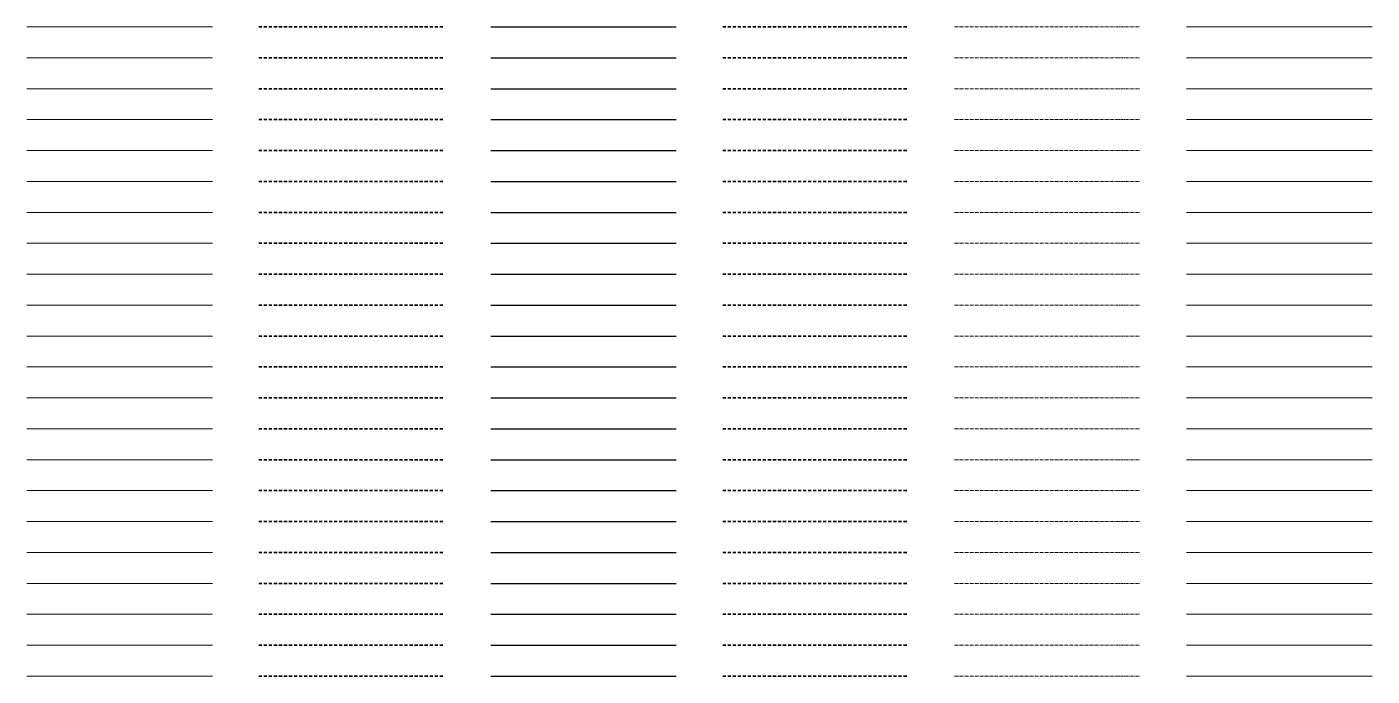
# Model space of a CAD drawing. Header units: metres. Extents: x -170 to 2070, y -13 to 14380.
# Drawn here: x 150 to 1020, y 12600 to 13020 of the extents above; entities that cross this region are included whole.
import ezdxf
from ezdxf.lldxf.tags import DXFTag

# ---------------------------------------------------------------- set-up
doc = ezdxf.new("R2010")
doc.units = ezdxf.units.M
doc.linetypes.add('KL-SO', pattern=[3.25, 2, -1.25])
doc.linetypes.add('KL-VERLATEN-SO', pattern=[3.25, 2, -0.5, 0.25, -0.5])
for name, color, linetype, lineweight in [('B-OI-KL-ET_OV_AANSLUITNET_230 V_4x6Cu 4x2.5Cu-G', 14, 'Continuous', 18), ('B-OI-KL-ET_OV_AANSLUITNET_230 V_4x6Cu 4x2.5Cu-RESERVE-G', 14, 'KL-RESERVE-SO', 18), ('B-OI-KL-ET_OV_AANSLUITNET_230 V_4x6Cu 4x2.5Cu-VERLATEN-G', 14, 'KL-VERLATEN-SO', 18), ('B-OI-KL-ET_OV_AANSLUITNET_230 V_4x95Al 4x6Cu-G', 14, 'Continuous', 18), ('B-OI-KL-ET_OV_AANSLUITNET_230 V_4x95Al 4x6Cu-RESERVE-G', 14, 'KL-RESERVE-SO', 18), ('B-OI-KL-ET_OV_AANSLUITNET_230 V_4x95Al 4x6Cu-VERLATEN-G', 14, 'KL-VERLATEN-SO', 18), ('B-OI-KL-ET_OV_AANSLUITNET_230 V_4x95Al-G', 14, 'Continuous', 18), ('B-OI-KL-ET_OV_AANSLUITNET_230 V_4x95Al-RESERVE-G', 14, 'KL-RESERVE-SO', 18), ('B-OI-KL-ET_OV_AANSLUITNET_230 V_4x95Al-VERLATEN-G', 14, 'KL-VERLATEN-SO', 18), ('B-OI-KL-ET_OV_AANSLUITNET_230 V_4x95Cu-G', 14, 'Continuous', 18), ('B-OI-KL-ET_OV_AANSLUITNET_230 V_4x95Cu-RESERVE-G', 14, 'KL-RESERVE-SO', 18), ('B-OI-KL-ET_OV_AANSLUITNET_230 V_4x95Cu-VERLATEN-G', 14, 'KL-VERLATEN-SO', 18), ('B-OI-KL-ET_OV_AANSLUITNET_230 V_OVERIG-G', 14, 'Continuous', 18), ('B-OI-KL-ET_OV_AANSLUITNET_230 V_OVERIG-RESERVE-G', 14, 'KL-RESERVE-SO', 18), ('B-OI-KL-ET_OV_AANSLUITNET_230 V_OVERIG-VERLATEN-G', 14, 'KL-VERLATEN-SO', 18), ('B-OI-KL-ET_OV_AANSLUITNET_400 V_3x10Cu-G', 14, 'Continuous', 18), ('B-OI-KL-ET_OV_AANSLUITNET_400 V_3x10Cu-RESERVE-G', 14, 'KL-RESERVE-SO', 18), ('B-OI-KL-ET_OV_AANSLUITNET_400 V_3x10Cu-VERLATEN-G', 14, 'KL-VERLATEN-SO', 18), ('B-OI-KL-ET_OV_AANSLUITNET_400 V_3x2.5Cu-G', 14, 'Continuous', 18), ('B-OI-KL-ET_OV_AANSLUITNET_400 V_3x2.5Cu-RESERVE-G', 14, 'KL-RESERVE-SO', 18), ('B-OI-KL-ET_OV_AANSLUITNET_400 V_3x2.5Cu-VERLATEN-G', 14, 'KL-VERLATEN-SO', 18), ('B-OI-KL-ET_OV_AANSLUITNET_400 V_4x10Cu-G', 14, 'Continuous', 18), ('B-OI-KL-ET_OV_AANSLUITNET_400 V_4x10Cu-RESERVE-G', 14, 'KL-RESERVE-SO', 18), ('B-OI-KL-ET_OV_AANSLUITNET_400 V_4x10Cu-VERLATEN-G', 14, 'KL-VERLATEN-SO', 18), ('B-OI-KL-ET_OV_AANSLUITNET_400 V_4x150Al 4x6Cu-G', 14, 'Continuous', 18), ('B-OI-KL-ET_OV_AANSLUITNET_400 V_4x150Al 4x6Cu-RESERVE-G', 14, 'KL-RESERVE-SO', 18), ('B-OI-KL-ET_OV_AANSLUITNET_400 V_4x150Al 4x6Cu-VERLATEN-G', 14, 'KL-VERLATEN-SO', 18), ('B-OI-KL-ET_OV_AANSLUITNET_400 V_4x150Al-G', 14, 'Continuous', 18), ('B-OI-KL-ET_OV_AANSLUITNET_400 V_4x150Al-RESERVE-G', 14, 'KL-RESERVE-SO', 18), ('B-OI-KL-ET_OV_AANSLUITNET_400 V_4x150Al-VERLATEN-G', 14, 'KL-VERLATEN-SO', 18), ('B-OI-KL-ET_OV_AANSLUITNET_400 V_4x16Cu 4x2.5Cu-G', 14, 'Continuous', 18), ('B-OI-KL-ET_OV_AANSLUITNET_400 V_4x16Cu 4x2.5Cu-RESERVE-G', 14, 'KL-RESERVE-SO', 18), ('B-OI-KL-ET_OV_AANSLUITNET_400 V_4x16Cu 4x2.5Cu-VERLATEN-G', 14, 'KL-VERLATEN-SO', 18), ('B-OI-KL-ET_OV_AANSLUITNET_400 V_4x16Cu-G', 14, 'Continuous', 18), ('B-OI-KL-ET_OV_AANSLUITNET_400 V_4x16Cu-RESERVE-G', 14, 'KL-RESERVE-SO', 18), ('B-OI-KL-ET_OV_AANSLUITNET_400 V_4x16Cu-VERLATEN-G', 14, 'KL-VERLATEN-SO', 18), ('B-OI-KL-ET_OV_AANSLUITNET_400 V_4x2.5Cu-G', 14, 'Continuous', 18), ('B-OI-KL-ET_OV_AANSLUITNET_400 V_4x2.5Cu-RESERVE-G', 14, 'KL-RESERVE-SO', 18), ('B-OI-KL-ET_OV_AANSLUITNET_400 V_4x2.5Cu-VERLATEN-G', 14, 'KL-VERLATEN-SO', 18), ('B-OI-KL-ET_OV_AANSLUITNET_400 V_4x240Al-G', 14, 'Continuous', 18), ('B-OI-KL-ET_OV_AANSLUITNET_400 V_4x240Al-RESERVE-G', 14, 'KL-RESERVE-SO', 18), ('B-OI-KL-ET_OV_AANSLUITNET_400 V_4x240Al-VERLATEN-G', 14, 'KL-VERLATEN-SO', 18), ('B-OI-KL-ET_OV_AANSLUITNET_400 V_4x6Cu 4x2.5Cu-G', 14, 'Continuous', 18), ('B-OI-KL-ET_OV_AANSLUITNET_400 V_4x6Cu 4x2.5Cu-RESERVE-G', 14, 'KL-RESERVE-SO', 18), ('B-OI-KL-ET_OV_AANSLUITNET_400 V_4x6Cu 4x2.5Cu-VERLATEN-G', 14, 'KL-VERLATEN-SO', 18), ('B-OI-KL-ET_OV_AANSLUITNET_400 V_4x6Cu-G', 14, 'Continuous', 18), ('B-OI-KL-ET_OV_AANSLUITNET_400 V_4x6Cu-RESERVE-G', 14, 'KL-RESERVE-SO', 18), ('B-OI-KL-ET_OV_AANSLUITNET_400 V_4x6Cu-VERLATEN-G', 14, 'KL-VERLATEN-SO', 18), ('B-OI-KL-ET_OV_AANSLUITNET_400 V_4x95Al 4x6Cu-G', 14, 'Continuous', 18), ('B-OI-KL-ET_OV_AANSLUITNET_400 V_4x95Al 4x6Cu-RESERVE-G', 14, 'KL-RESERVE-SO', 18), ('B-OI-KL-ET_OV_AANSLUITNET_400 V_4x95Al 4x6Cu-VERLATEN-G', 14, 'KL-VERLATEN-SO', 18), ('B-OI-KL-ET_OV_AANSLUITNET_400 V_4x95Al-G', 14, 'Continuous', 18), ('B-OI-KL-ET_OV_AANSLUITNET_400 V_4x95Al-RESERVE-G', 14, 'KL-RESERVE-SO', 18), ('B-OI-KL-ET_OV_AANSLUITNET_400 V_4x95Al-VERLATEN-G', 14, 'KL-VERLATEN-SO', 18), ('B-OI-KL-ET_OV_AANSLUITNET_400 V_4x95Cu-G', 14, 'Continuous', 18), ('B-OI-KL-ET_OV_AANSLUITNET_400 V_4x95Cu-RESERVE-G', 14, 'KL-RESERVE-SO', 18), ('B-OI-KL-ET_OV_AANSLUITNET_400 V_4x95Cu-VERLATEN-G', 14, 'KL-VERLATEN-SO', 18), ('B-OI-KL-ET_OV_AANSLUITNET_400 V_OVERIG-G', 14, 'Continuous', 18), ('B-OI-KL-ET_OV_AANSLUITNET_400 V_OVERIG-RESERVE-G', 14, 'KL-RESERVE-SO', 18), ('B-OI-KL-ET_OV_AANSLUITNET_400 V_OVERIG-VERLATEN-G', 14, 'KL-VERLATEN-SO', 18), ('B-OI-KL-ET_OV_AANSLUITNET_600 V_3x10Cu-G', 14, 'Continuous', 18), ('B-OI-KL-ET_OV_AANSLUITNET_600 V_3x10Cu-RESERVE-G', 14, 'KL-RESERVE-SO', 18), ('B-OI-KL-ET_OV_AANSLUITNET_600 V_3x10Cu-VERLATEN-G', 14, 'KL-VERLATEN-SO', 18), ('B-OI-KL-ET_OV_AANSLUITNET_600 V_3x2.5Cu-G', 14, 'Continuous', 18), ('B-OI-KL-ET_OV_AANSLUITNET_600 V_3x2.5Cu-RESERVE-G', 14, 'KL-RESERVE-SO', 18), ('B-OI-KL-ET_OV_AANSLUITNET_600 V_3x2.5Cu-VERLATEN-G', 14, 'KL-VERLATEN-SO', 18), ('N-OI-KL-ET_OV_AANSLUITNET_230 V_4x6Cu 4x2.5Cu-G', 14, 'KL-SO', 35), ('N-OI-KL-ET_OV_AANSLUITNET_230 V_4x95Al 4x6Cu-G', 14, 'KL-SO', 35), ('N-OI-KL-ET_OV_AANSLUITNET_230 V_4x95Al-G', 14, 'KL-SO', 35), ('N-OI-KL-ET_OV_AANSLUITNET_230 V_4x95Cu-G', 14, 'KL-SO', 35), ('N-OI-KL-ET_OV_AANSLUITNET_230 V_OVERIG-G', 14, 'KL-SO', 35), ('N-OI-KL-ET_OV_AANSLUITNET_400 V_3x10Cu-G', 14, 'KL-SO', 35), ('N-OI-KL-ET_OV_AANSLUITNET_400 V_3x2.5Cu-G', 14, 'KL-SO', 35), ('N-OI-KL-ET_OV_AANSLUITNET_400 V_4x10Cu-G', 14, 'KL-SO', 35), ('N-OI-KL-ET_OV_AANSLUITNET_400 V_4x150Al 4x6Cu-G', 14, 'KL-SO', 35), ('N-OI-KL-ET_OV_AANSLUITNET_400 V_4x150Al-G', 14, 'KL-SO', 35), ('N-OI-KL-ET_OV_AANSLUITNET_400 V_4x16Cu 4x2.5Cu-G', 14, 'KL-SO', 35), ('N-OI-KL-ET_OV_AANSLUITNET_400 V_4x16Cu-G', 14, 'KL-SO', 35), ('N-OI-KL-ET_OV_AANSLUITNET_400 V_4x2.5Cu-G', 14, 'KL-SO', 35), ('N-OI-KL-ET_OV_AANSLUITNET_400 V_4x240Al-G', 14, 'KL-SO', 35), ('N-OI-KL-ET_OV_AANSLUITNET_400 V_4x6Cu 4x2.5Cu-G', 14, 'KL-SO', 35), ('N-OI-KL-ET_OV_AANSLUITNET_400 V_4x6Cu-G', 14, 'KL-SO', 35), ('N-OI-KL-ET_OV_AANSLUITNET_400 V_4x95Al 4x6Cu-G', 14, 'KL-SO', 35), ('N-OI-KL-ET_OV_AANSLUITNET_400 V_4x95Al-G', 14, 'KL-SO', 35), ('N-OI-KL-ET_OV_AANSLUITNET_400 V_4x95Cu-G', 14, 'KL-SO', 35), ('N-OI-KL-ET_OV_AANSLUITNET_400 V_OVERIG-G', 14, 'KL-SO', 35), ('N-OI-KL-ET_OV_AANSLUITNET_600 V_3x10Cu-G', 14, 'KL-SO', 35), ('N-OI-KL-ET_OV_AANSLUITNET_600 V_3x2.5Cu-G', 14, 'KL-SO', 35), ('R-OI-KL-ET_OV_AANSLUITNET_230 V_4x6Cu 4x2.5Cu-G', 14, 'KL-SO', 35), ('R-OI-KL-ET_OV_AANSLUITNET_230 V_4x95Al 4x6Cu-G', 14, 'KL-SO', 35), ('R-OI-KL-ET_OV_AANSLUITNET_230 V_4x95Al-G', 14, 'KL-SO', 35), ('R-OI-KL-ET_OV_AANSLUITNET_230 V_4x95Cu-G', 14, 'KL-SO', 35), ('R-OI-KL-ET_OV_AANSLUITNET_230 V_OVERIG-G', 14, 'KL-SO', 35), ('R-OI-KL-ET_OV_AANSLUITNET_400 V_3x10Cu-G', 14, 'KL-SO', 35), ('R-OI-KL-ET_OV_AANSLUITNET_400 V_3x2.5Cu-G', 14, 'KL-SO', 35), ('R-OI-KL-ET_OV_AANSLUITNET_400 V_4x10Cu-G', 14, 'KL-SO', 35), ('R-OI-KL-ET_OV_AANSLUITNET_400 V_4x150Al 4x6Cu-G', 14, 'KL-SO', 35), ('R-OI-KL-ET_OV_AANSLUITNET_400 V_4x150Al-G', 14, 'KL-SO', 35), ('R-OI-KL-ET_OV_AANSLUITNET_400 V_4x16Cu 4x2.5Cu-G', 14, 'KL-SO', 35), ('R-OI-KL-ET_OV_AANSLUITNET_400 V_4x16Cu-G', 14, 'KL-SO', 35), ('R-OI-KL-ET_OV_AANSLUITNET_400 V_4x2.5Cu-G', 14, 'KL-SO', 35), ('R-OI-KL-ET_OV_AANSLUITNET_400 V_4x240Al-G', 14, 'KL-SO', 35), ('R-OI-KL-ET_OV_AANSLUITNET_400 V_4x6Cu 4x2.5Cu-G', 14, 'KL-SO', 35), ('R-OI-KL-ET_OV_AANSLUITNET_400 V_4x6Cu-G', 14, 'KL-SO', 35), ('R-OI-KL-ET_OV_AANSLUITNET_400 V_4x95Al 4x6Cu-G', 14, 'KL-SO', 35), ('R-OI-KL-ET_OV_AANSLUITNET_400 V_4x95Al-G', 14, 'KL-SO', 35), ('R-OI-KL-ET_OV_AANSLUITNET_400 V_4x95Cu-G', 14, 'KL-SO', 35), ('R-OI-KL-ET_OV_AANSLUITNET_400 V_OVERIG-G', 14, 'KL-SO', 35), ('R-OI-KL-ET_OV_AANSLUITNET_600 V_3x10Cu-G', 14, 'KL-SO', 35), ('R-OI-KL-ET_OV_AANSLUITNET_600 V_3x2.5Cu-G', 14, 'KL-SO', 35), ('V-OI-KL-ET_OV_AANSLUITNET_230 V_4x6Cu 4x2.5Cu-G', 14, 'V-KL-SO', 25), ('V-OI-KL-ET_OV_AANSLUITNET_230 V_4x95Al 4x6Cu-G', 14, 'V-KL-SO', 25), ('V-OI-KL-ET_OV_AANSLUITNET_230 V_4x95Al-G', 14, 'V-KL-SO', 25), ('V-OI-KL-ET_OV_AANSLUITNET_230 V_4x95Cu-G', 14, 'V-KL-SO', 25), ('V-OI-KL-ET_OV_AANSLUITNET_230 V_OVERIG-G', 14, 'V-KL-SO', 25), ('V-OI-KL-ET_OV_AANSLUITNET_400 V_3x10Cu-G', 14, 'V-KL-SO', 25), ('V-OI-KL-ET_OV_AANSLUITNET_400 V_3x2.5Cu-G', 14, 'V-KL-SO', 25), ('V-OI-KL-ET_OV_AANSLUITNET_400 V_4x10Cu-G', 14, 'V-KL-SO', 25), ('V-OI-KL-ET_OV_AANSLUITNET_400 V_4x150Al 4x6Cu-G', 14, 'V-KL-SO', 25), ('V-OI-KL-ET_OV_AANSLUITNET_400 V_4x150Al-G', 14, 'V-KL-SO', 25), ('V-OI-KL-ET_OV_AANSLUITNET_400 V_4x16Cu 4x2.5Cu-G', 14, 'V-KL-SO', 25), ('V-OI-KL-ET_OV_AANSLUITNET_400 V_4x16Cu-G', 14, 'V-KL-SO', 25), ('V-OI-KL-ET_OV_AANSLUITNET_400 V_4x2.5Cu-G', 14, 'V-KL-SO', 25), ('V-OI-KL-ET_OV_AANSLUITNET_400 V_4x240Al-G', 14, 'V-KL-SO', 25), ('V-OI-KL-ET_OV_AANSLUITNET_400 V_4x6Cu 4x2.5Cu-G', 14, 'V-KL-SO', 25), ('V-OI-KL-ET_OV_AANSLUITNET_400 V_4x6Cu-G', 14, 'V-KL-SO', 25), ('V-OI-KL-ET_OV_AANSLUITNET_400 V_4x95Al 4x6Cu-G', 14, 'V-KL-SO', 25), ('V-OI-KL-ET_OV_AANSLUITNET_400 V_4x95Al-G', 14, 'V-KL-SO', 25), ('V-OI-KL-ET_OV_AANSLUITNET_400 V_4x95Cu-G', 14, 'V-KL-SO', 25), ('V-OI-KL-ET_OV_AANSLUITNET_400 V_OVERIG-G', 14, 'V-KL-SO', 25), ('V-OI-KL-ET_OV_AANSLUITNET_600 V_3x10Cu-G', 14, 'V-KL-SO', 25), ('V-OI-KL-ET_OV_AANSLUITNET_600 V_3x2.5Cu-G', 14, 'V-KL-SO', 25)]:
    doc.layers.add(name, color=color, linetype=linetype, lineweight=lineweight)
doc.styles.get("Standard").update_dxf_attribs({"font": 'NLCS-ISO.ttf'})
tags = doc.linetypes.add('KL-RESERVE-SO', pattern='A,7,-2,["RS",Standard,S=1,R=0,X=-1,Y=-0.5],-1.5', length=10.5).pattern_tags.tags
tags[6] = DXFTag(74, 10)
doc.linetypes.add('V-KL-SO', pattern='A,2,[24,nlcs.shx,S=0.75,R=0,X=0,Y=0],2', length=4)

msp = doc.modelspace()

# ---------------------------------------------------------------- linework, layer by layer
at = {"layer": 'B-OI-KL-ET_OV_AANSLUITNET_230 V_4x6Cu 4x2.5Cu-G'}
msp.add_line((150, 12600), (270, 12600), dxfattribs=at)
at = {"layer": 'B-OI-KL-ET_OV_AANSLUITNET_230 V_4x6Cu 4x2.5Cu-RESERVE-G'}
msp.add_line((900, 12600), (1020, 12600), dxfattribs=at)
at = {"layer": 'B-OI-KL-ET_OV_AANSLUITNET_230 V_4x6Cu 4x2.5Cu-VERLATEN-G'}
msp.add_line((750, 12600), (870, 12600), dxfattribs=at)
at = {"layer": 'B-OI-KL-ET_OV_AANSLUITNET_230 V_4x95Al 4x6Cu-G'}
msp.add_line((150, 12640), (270, 12640), dxfattribs=at)
at = {"layer": 'B-OI-KL-ET_OV_AANSLUITNET_230 V_4x95Al 4x6Cu-RESERVE-G'}
msp.add_line((900, 12640), (1020, 12640), dxfattribs=at)
at = {"layer": 'B-OI-KL-ET_OV_AANSLUITNET_230 V_4x95Al 4x6Cu-VERLATEN-G'}
msp.add_line((750, 12640), (870, 12640), dxfattribs=at)
at = {"layer": 'B-OI-KL-ET_OV_AANSLUITNET_230 V_4x95Al-G'}
msp.add_line((150, 12620), (270, 12620), dxfattribs=at)
at = {"layer": 'B-OI-KL-ET_OV_AANSLUITNET_230 V_4x95Al-RESERVE-G'}
msp.add_line((900, 12620), (1020, 12620), dxfattribs=at)
at = {"layer": 'B-OI-KL-ET_OV_AANSLUITNET_230 V_4x95Al-VERLATEN-G'}
msp.add_line((750, 12620), (870, 12620), dxfattribs=at)
at = {"layer": 'B-OI-KL-ET_OV_AANSLUITNET_230 V_4x95Cu-G'}
msp.add_line((150, 12660), (270, 12660), dxfattribs=at)
at = {"layer": 'B-OI-KL-ET_OV_AANSLUITNET_230 V_4x95Cu-RESERVE-G'}
msp.add_line((900, 12660), (1020, 12660), dxfattribs=at)
at = {"layer": 'B-OI-KL-ET_OV_AANSLUITNET_230 V_4x95Cu-VERLATEN-G'}
msp.add_line((750, 12660), (870, 12660), dxfattribs=at)
at = {"layer": 'B-OI-KL-ET_OV_AANSLUITNET_230 V_OVERIG-G'}
msp.add_line((150, 12680), (270, 12680), dxfattribs=at)
at = {"layer": 'B-OI-KL-ET_OV_AANSLUITNET_230 V_OVERIG-RESERVE-G'}
msp.add_line((900, 12680), (1020, 12680), dxfattribs=at)
at = {"layer": 'B-OI-KL-ET_OV_AANSLUITNET_230 V_OVERIG-VERLATEN-G'}
msp.add_line((750, 12680), (870, 12680), dxfattribs=at)
at = {"layer": 'B-OI-KL-ET_OV_AANSLUITNET_400 V_3x10Cu-G'}
msp.add_line((150, 12700), (270, 12700), dxfattribs=at)
at = {"layer": 'B-OI-KL-ET_OV_AANSLUITNET_400 V_3x10Cu-RESERVE-G'}
msp.add_line((900, 12700), (1020, 12700), dxfattribs=at)
at = {"layer": 'B-OI-KL-ET_OV_AANSLUITNET_400 V_3x10Cu-VERLATEN-G'}
msp.add_line((750, 12700), (870, 12700), dxfattribs=at)
at = {"layer": 'B-OI-KL-ET_OV_AANSLUITNET_400 V_3x2.5Cu-G'}
msp.add_line((150, 12720), (270, 12720), dxfattribs=at)
at = {"layer": 'B-OI-KL-ET_OV_AANSLUITNET_400 V_3x2.5Cu-RESERVE-G'}
msp.add_line((900, 12720), (1020, 12720), dxfattribs=at)
at = {"layer": 'B-OI-KL-ET_OV_AANSLUITNET_400 V_3x2.5Cu-VERLATEN-G'}
msp.add_line((750, 12720), (870, 12720), dxfattribs=at)
at = {"layer": 'B-OI-KL-ET_OV_AANSLUITNET_400 V_4x10Cu-G'}
msp.add_line((150, 12740), (270, 12740), dxfattribs=at)
at = {"layer": 'B-OI-KL-ET_OV_AANSLUITNET_400 V_4x10Cu-RESERVE-G'}
msp.add_line((900, 12740), (1020, 12740), dxfattribs=at)
at = {"layer": 'B-OI-KL-ET_OV_AANSLUITNET_400 V_4x10Cu-VERLATEN-G'}
msp.add_line((750, 12740), (870, 12740), dxfattribs=at)
at = {"layer": 'B-OI-KL-ET_OV_AANSLUITNET_400 V_4x150Al 4x6Cu-G'}
msp.add_line((150, 12780), (270, 12780), dxfattribs=at)
at = {"layer": 'B-OI-KL-ET_OV_AANSLUITNET_400 V_4x150Al 4x6Cu-RESERVE-G'}
msp.add_line((900, 12780), (1020, 12780), dxfattribs=at)
at = {"layer": 'B-OI-KL-ET_OV_AANSLUITNET_400 V_4x150Al 4x6Cu-VERLATEN-G'}
msp.add_line((750, 12780), (870, 12780), dxfattribs=at)
at = {"layer": 'B-OI-KL-ET_OV_AANSLUITNET_400 V_4x150Al-G'}
msp.add_line((150, 12760), (270, 12760), dxfattribs=at)
at = {"layer": 'B-OI-KL-ET_OV_AANSLUITNET_400 V_4x150Al-RESERVE-G'}
msp.add_line((900, 12760), (1020, 12760), dxfattribs=at)
at = {"layer": 'B-OI-KL-ET_OV_AANSLUITNET_400 V_4x150Al-VERLATEN-G'}
msp.add_line((750, 12760), (870, 12760), dxfattribs=at)
at = {"layer": 'B-OI-KL-ET_OV_AANSLUITNET_400 V_4x16Cu 4x2.5Cu-G'}
msp.add_line((150, 12820), (270, 12820), dxfattribs=at)
at = {"layer": 'B-OI-KL-ET_OV_AANSLUITNET_400 V_4x16Cu 4x2.5Cu-RESERVE-G'}
msp.add_line((900, 12820), (1020, 12820), dxfattribs=at)
at = {"layer": 'B-OI-KL-ET_OV_AANSLUITNET_400 V_4x16Cu 4x2.5Cu-VERLATEN-G'}
msp.add_line((750, 12820), (870, 12820), dxfattribs=at)
at = {"layer": 'B-OI-KL-ET_OV_AANSLUITNET_400 V_4x16Cu-G'}
msp.add_line((150, 12800), (270, 12800), dxfattribs=at)
at = {"layer": 'B-OI-KL-ET_OV_AANSLUITNET_400 V_4x16Cu-RESERVE-G'}
msp.add_line((900, 12800), (1020, 12800), dxfattribs=at)
at = {"layer": 'B-OI-KL-ET_OV_AANSLUITNET_400 V_4x16Cu-VERLATEN-G'}
msp.add_line((750, 12800), (870, 12800), dxfattribs=at)
at = {"layer": 'B-OI-KL-ET_OV_AANSLUITNET_400 V_4x2.5Cu-G'}
msp.add_line((150, 12840), (270, 12840), dxfattribs=at)
at = {"layer": 'B-OI-KL-ET_OV_AANSLUITNET_400 V_4x2.5Cu-RESERVE-G'}
msp.add_line((900, 12840), (1020, 12840), dxfattribs=at)
at = {"layer": 'B-OI-KL-ET_OV_AANSLUITNET_400 V_4x2.5Cu-VERLATEN-G'}
msp.add_line((750, 12840), (870, 12840), dxfattribs=at)
at = {"layer": 'B-OI-KL-ET_OV_AANSLUITNET_400 V_4x240Al-G'}
msp.add_line((150, 12860), (270, 12860), dxfattribs=at)
at = {"layer": 'B-OI-KL-ET_OV_AANSLUITNET_400 V_4x240Al-RESERVE-G'}
msp.add_line((900, 12860), (1020, 12860), dxfattribs=at)
at = {"layer": 'B-OI-KL-ET_OV_AANSLUITNET_400 V_4x240Al-VERLATEN-G'}
msp.add_line((750, 12860), (870, 12860), dxfattribs=at)
at = {"layer": 'B-OI-KL-ET_OV_AANSLUITNET_400 V_4x6Cu 4x2.5Cu-G'}
msp.add_line((150, 12900), (270, 12900), dxfattribs=at)
at = {"layer": 'B-OI-KL-ET_OV_AANSLUITNET_400 V_4x6Cu 4x2.5Cu-RESERVE-G'}
msp.add_line((900, 12900), (1020, 12900), dxfattribs=at)
at = {"layer": 'B-OI-KL-ET_OV_AANSLUITNET_400 V_4x6Cu 4x2.5Cu-VERLATEN-G'}
msp.add_line((750, 12900), (870, 12900), dxfattribs=at)
at = {"layer": 'B-OI-KL-ET_OV_AANSLUITNET_400 V_4x6Cu-G'}
msp.add_line((150, 12880), (270, 12880), dxfattribs=at)
at = {"layer": 'B-OI-KL-ET_OV_AANSLUITNET_400 V_4x6Cu-RESERVE-G'}
msp.add_line((900, 12880), (1020, 12880), dxfattribs=at)
at = {"layer": 'B-OI-KL-ET_OV_AANSLUITNET_400 V_4x6Cu-VERLATEN-G'}
msp.add_line((750, 12880), (870, 12880), dxfattribs=at)
at = {"layer": 'B-OI-KL-ET_OV_AANSLUITNET_400 V_4x95Al 4x6Cu-G'}
msp.add_line((150, 12940), (270, 12940), dxfattribs=at)
at = {"layer": 'B-OI-KL-ET_OV_AANSLUITNET_400 V_4x95Al 4x6Cu-RESERVE-G'}
msp.add_line((900, 12940), (1020, 12940), dxfattribs=at)
at = {"layer": 'B-OI-KL-ET_OV_AANSLUITNET_400 V_4x95Al 4x6Cu-VERLATEN-G'}
msp.add_line((750, 12940), (870, 12940), dxfattribs=at)
at = {"layer": 'B-OI-KL-ET_OV_AANSLUITNET_400 V_4x95Al-G'}
msp.add_line((150, 12920), (270, 12920), dxfattribs=at)
at = {"layer": 'B-OI-KL-ET_OV_AANSLUITNET_400 V_4x95Al-RESERVE-G'}
msp.add_line((900, 12920), (1020, 12920), dxfattribs=at)
at = {"layer": 'B-OI-KL-ET_OV_AANSLUITNET_400 V_4x95Al-VERLATEN-G'}
msp.add_line((750, 12920), (870, 12920), dxfattribs=at)
at = {"layer": 'B-OI-KL-ET_OV_AANSLUITNET_400 V_4x95Cu-G'}
msp.add_line((150, 12960), (270, 12960), dxfattribs=at)
at = {"layer": 'B-OI-KL-ET_OV_AANSLUITNET_400 V_4x95Cu-RESERVE-G'}
msp.add_line((900, 12960), (1020, 12960), dxfattribs=at)
at = {"layer": 'B-OI-KL-ET_OV_AANSLUITNET_400 V_4x95Cu-VERLATEN-G'}
msp.add_line((750, 12960), (870, 12960), dxfattribs=at)
at = {"layer": 'B-OI-KL-ET_OV_AANSLUITNET_400 V_OVERIG-G'}
msp.add_line((150, 12980), (270, 12980), dxfattribs=at)
at = {"layer": 'B-OI-KL-ET_OV_AANSLUITNET_400 V_OVERIG-RESERVE-G'}
msp.add_line((900, 12980), (1020, 12980), dxfattribs=at)
at = {"layer": 'B-OI-KL-ET_OV_AANSLUITNET_400 V_OVERIG-VERLATEN-G'}
msp.add_line((750, 12980), (870, 12980), dxfattribs=at)
at = {"layer": 'B-OI-KL-ET_OV_AANSLUITNET_600 V_3x10Cu-G'}
msp.add_line((150, 13000), (270, 13000), dxfattribs=at)
at = {"layer": 'B-OI-KL-ET_OV_AANSLUITNET_600 V_3x10Cu-RESERVE-G'}
msp.add_line((900, 13000), (1020, 13000), dxfattribs=at)
at = {"layer": 'B-OI-KL-ET_OV_AANSLUITNET_600 V_3x10Cu-VERLATEN-G'}
msp.add_line((750, 13000), (870, 13000), dxfattribs=at)
at = {"layer": 'B-OI-KL-ET_OV_AANSLUITNET_600 V_3x2.5Cu-G'}
msp.add_line((150, 13020), (270, 13020), dxfattribs=at)
at = {"layer": 'B-OI-KL-ET_OV_AANSLUITNET_600 V_3x2.5Cu-RESERVE-G'}
msp.add_line((900, 13020), (1020, 13020), dxfattribs=at)
at = {"layer": 'B-OI-KL-ET_OV_AANSLUITNET_600 V_3x2.5Cu-VERLATEN-G'}
msp.add_line((750, 13020), (870, 13020), dxfattribs=at)
at = {"layer": 'N-OI-KL-ET_OV_AANSLUITNET_230 V_4x6Cu 4x2.5Cu-G'}
msp.add_line((300, 12600), (420, 12600), dxfattribs=at)
at = {"layer": 'N-OI-KL-ET_OV_AANSLUITNET_230 V_4x95Al 4x6Cu-G'}
msp.add_line((300, 12640), (420, 12640), dxfattribs=at)
at = {"layer": 'N-OI-KL-ET_OV_AANSLUITNET_230 V_4x95Al-G'}
msp.add_line((300, 12620), (420, 12620), dxfattribs=at)
at = {"layer": 'N-OI-KL-ET_OV_AANSLUITNET_230 V_4x95Cu-G'}
msp.add_line((300, 12660), (420, 12660), dxfattribs=at)
at = {"layer": 'N-OI-KL-ET_OV_AANSLUITNET_230 V_OVERIG-G'}
msp.add_line((300, 12680), (420, 12680), dxfattribs=at)
at = {"layer": 'N-OI-KL-ET_OV_AANSLUITNET_400 V_3x10Cu-G'}
msp.add_line((300, 12700), (420, 12700), dxfattribs=at)
at = {"layer": 'N-OI-KL-ET_OV_AANSLUITNET_400 V_3x2.5Cu-G'}
msp.add_line((300, 12720), (420, 12720), dxfattribs=at)
at = {"layer": 'N-OI-KL-ET_OV_AANSLUITNET_400 V_4x10Cu-G'}
msp.add_line((300, 12740), (420, 12740), dxfattribs=at)
at = {"layer": 'N-OI-KL-ET_OV_AANSLUITNET_400 V_4x150Al 4x6Cu-G'}
msp.add_line((300, 12780), (420, 12780), dxfattribs=at)
at = {"layer": 'N-OI-KL-ET_OV_AANSLUITNET_400 V_4x150Al-G'}
msp.add_line((300, 12760), (420, 12760), dxfattribs=at)
at = {"layer": 'N-OI-KL-ET_OV_AANSLUITNET_400 V_4x16Cu 4x2.5Cu-G'}
msp.add_line((300, 12820), (420, 12820), dxfattribs=at)
at = {"layer": 'N-OI-KL-ET_OV_AANSLUITNET_400 V_4x16Cu-G'}
msp.add_line((300, 12800), (420, 12800), dxfattribs=at)
at = {"layer": 'N-OI-KL-ET_OV_AANSLUITNET_400 V_4x2.5Cu-G'}
msp.add_line((300, 12840), (420, 12840), dxfattribs=at)
at = {"layer": 'N-OI-KL-ET_OV_AANSLUITNET_400 V_4x240Al-G'}
msp.add_line((300, 12860), (420, 12860), dxfattribs=at)
at = {"layer": 'N-OI-KL-ET_OV_AANSLUITNET_400 V_4x6Cu 4x2.5Cu-G'}
msp.add_line((300, 12900), (420, 12900), dxfattribs=at)
at = {"layer": 'N-OI-KL-ET_OV_AANSLUITNET_400 V_4x6Cu-G'}
msp.add_line((300, 12880), (420, 12880), dxfattribs=at)
at = {"layer": 'N-OI-KL-ET_OV_AANSLUITNET_400 V_4x95Al 4x6Cu-G'}
msp.add_line((300, 12940), (420, 12940), dxfattribs=at)
at = {"layer": 'N-OI-KL-ET_OV_AANSLUITNET_400 V_4x95Al-G'}
msp.add_line((300, 12920), (420, 12920), dxfattribs=at)
at = {"layer": 'N-OI-KL-ET_OV_AANSLUITNET_400 V_4x95Cu-G'}
msp.add_line((300, 12960), (420, 12960), dxfattribs=at)
at = {"layer": 'N-OI-KL-ET_OV_AANSLUITNET_400 V_OVERIG-G'}
msp.add_line((300, 12980), (420, 12980), dxfattribs=at)
at = {"layer": 'N-OI-KL-ET_OV_AANSLUITNET_600 V_3x10Cu-G'}
msp.add_line((300, 13000), (420, 13000), dxfattribs=at)
at = {"layer": 'N-OI-KL-ET_OV_AANSLUITNET_600 V_3x2.5Cu-G'}
msp.add_line((300, 13020), (420, 13020), dxfattribs=at)
at = {"layer": 'R-OI-KL-ET_OV_AANSLUITNET_230 V_4x6Cu 4x2.5Cu-G'}
msp.add_line((600, 12600), (720, 12600), dxfattribs=at)
at = {"layer": 'R-OI-KL-ET_OV_AANSLUITNET_230 V_4x95Al 4x6Cu-G'}
msp.add_line((600, 12640), (720, 12640), dxfattribs=at)
at = {"layer": 'R-OI-KL-ET_OV_AANSLUITNET_230 V_4x95Al-G'}
msp.add_line((600, 12620), (720, 12620), dxfattribs=at)
at = {"layer": 'R-OI-KL-ET_OV_AANSLUITNET_230 V_4x95Cu-G'}
msp.add_line((600, 12660), (720, 12660), dxfattribs=at)
at = {"layer": 'R-OI-KL-ET_OV_AANSLUITNET_230 V_OVERIG-G'}
msp.add_line((600, 12680), (720, 12680), dxfattribs=at)
at = {"layer": 'R-OI-KL-ET_OV_AANSLUITNET_400 V_3x10Cu-G'}
msp.add_line((600, 12700), (720, 12700), dxfattribs=at)
at = {"layer": 'R-OI-KL-ET_OV_AANSLUITNET_400 V_3x2.5Cu-G'}
msp.add_line((600, 12720), (720, 12720), dxfattribs=at)
at = {"layer": 'R-OI-KL-ET_OV_AANSLUITNET_400 V_4x10Cu-G'}
msp.add_line((600, 12740), (720, 12740), dxfattribs=at)
at = {"layer": 'R-OI-KL-ET_OV_AANSLUITNET_400 V_4x150Al 4x6Cu-G'}
msp.add_line((600, 12780), (720, 12780), dxfattribs=at)
at = {"layer": 'R-OI-KL-ET_OV_AANSLUITNET_400 V_4x150Al-G'}
msp.add_line((600, 12760), (720, 12760), dxfattribs=at)
at = {"layer": 'R-OI-KL-ET_OV_AANSLUITNET_400 V_4x16Cu 4x2.5Cu-G'}
msp.add_line((600, 12820), (720, 12820), dxfattribs=at)
at = {"layer": 'R-OI-KL-ET_OV_AANSLUITNET_400 V_4x16Cu-G'}
msp.add_line((600, 12800), (720, 12800), dxfattribs=at)
at = {"layer": 'R-OI-KL-ET_OV_AANSLUITNET_400 V_4x2.5Cu-G'}
msp.add_line((600, 12840), (720, 12840), dxfattribs=at)
at = {"layer": 'R-OI-KL-ET_OV_AANSLUITNET_400 V_4x240Al-G'}
msp.add_line((600, 12860), (720, 12860), dxfattribs=at)
at = {"layer": 'R-OI-KL-ET_OV_AANSLUITNET_400 V_4x6Cu 4x2.5Cu-G'}
msp.add_line((600, 12900), (720, 12900), dxfattribs=at)
at = {"layer": 'R-OI-KL-ET_OV_AANSLUITNET_400 V_4x6Cu-G'}
msp.add_line((600, 12880), (720, 12880), dxfattribs=at)
at = {"layer": 'R-OI-KL-ET_OV_AANSLUITNET_400 V_4x95Al 4x6Cu-G'}
msp.add_line((600, 12940), (720, 12940), dxfattribs=at)
at = {"layer": 'R-OI-KL-ET_OV_AANSLUITNET_400 V_4x95Al-G'}
msp.add_line((600, 12920), (720, 12920), dxfattribs=at)
at = {"layer": 'R-OI-KL-ET_OV_AANSLUITNET_400 V_4x95Cu-G'}
msp.add_line((600, 12960), (720, 12960), dxfattribs=at)
at = {"layer": 'R-OI-KL-ET_OV_AANSLUITNET_400 V_OVERIG-G'}
msp.add_line((600, 12980), (720, 12980), dxfattribs=at)
at = {"layer": 'R-OI-KL-ET_OV_AANSLUITNET_600 V_3x10Cu-G'}
msp.add_line((600, 13000), (720, 13000), dxfattribs=at)
at = {"layer": 'R-OI-KL-ET_OV_AANSLUITNET_600 V_3x2.5Cu-G'}
msp.add_line((600, 13020), (720, 13020), dxfattribs=at)
at = {"layer": 'V-OI-KL-ET_OV_AANSLUITNET_230 V_4x6Cu 4x2.5Cu-G'}
msp.add_line((450, 12600), (570, 12600), dxfattribs=at)
at = {"layer": 'V-OI-KL-ET_OV_AANSLUITNET_230 V_4x95Al 4x6Cu-G'}
msp.add_line((450, 12640), (570, 12640), dxfattribs=at)
at = {"layer": 'V-OI-KL-ET_OV_AANSLUITNET_230 V_4x95Al-G'}
msp.add_line((450, 12620), (570, 12620), dxfattribs=at)
at = {"layer": 'V-OI-KL-ET_OV_AANSLUITNET_230 V_4x95Cu-G'}
msp.add_line((450, 12660), (570, 12660), dxfattribs=at)
at = {"layer": 'V-OI-KL-ET_OV_AANSLUITNET_230 V_OVERIG-G'}
msp.add_line((450, 12680), (570, 12680), dxfattribs=at)
at = {"layer": 'V-OI-KL-ET_OV_AANSLUITNET_400 V_3x10Cu-G'}
msp.add_line((450, 12700), (570, 12700), dxfattribs=at)
at = {"layer": 'V-OI-KL-ET_OV_AANSLUITNET_400 V_3x2.5Cu-G'}
msp.add_line((450, 12720), (570, 12720), dxfattribs=at)
at = {"layer": 'V-OI-KL-ET_OV_AANSLUITNET_400 V_4x10Cu-G'}
msp.add_line((450, 12740), (570, 12740), dxfattribs=at)
at = {"layer": 'V-OI-KL-ET_OV_AANSLUITNET_400 V_4x150Al 4x6Cu-G'}
msp.add_line((450, 12780), (570, 12780), dxfattribs=at)
at = {"layer": 'V-OI-KL-ET_OV_AANSLUITNET_400 V_4x150Al-G'}
msp.add_line((450, 12760), (570, 12760), dxfattribs=at)
at = {"layer": 'V-OI-KL-ET_OV_AANSLUITNET_400 V_4x16Cu 4x2.5Cu-G'}
msp.add_line((450, 12820), (570, 12820), dxfattribs=at)
at = {"layer": 'V-OI-KL-ET_OV_AANSLUITNET_400 V_4x16Cu-G'}
msp.add_line((450, 12800), (570, 12800), dxfattribs=at)
at = {"layer": 'V-OI-KL-ET_OV_AANSLUITNET_400 V_4x2.5Cu-G'}
msp.add_line((450, 12840), (570, 12840), dxfattribs=at)
at = {"layer": 'V-OI-KL-ET_OV_AANSLUITNET_400 V_4x240Al-G'}
msp.add_line((450, 12860), (570, 12860), dxfattribs=at)
at = {"layer": 'V-OI-KL-ET_OV_AANSLUITNET_400 V_4x6Cu 4x2.5Cu-G'}
msp.add_line((450, 12900), (570, 12900), dxfattribs=at)
at = {"layer": 'V-OI-KL-ET_OV_AANSLUITNET_400 V_4x6Cu-G'}
msp.add_line((450, 12880), (570, 12880), dxfattribs=at)
at = {"layer": 'V-OI-KL-ET_OV_AANSLUITNET_400 V_4x95Al 4x6Cu-G'}
msp.add_line((450, 12940), (570, 12940), dxfattribs=at)
at = {"layer": 'V-OI-KL-ET_OV_AANSLUITNET_400 V_4x95Al-G'}
msp.add_line((450, 12920), (570, 12920), dxfattribs=at)
at = {"layer": 'V-OI-KL-ET_OV_AANSLUITNET_400 V_4x95Cu-G'}
msp.add_line((450, 12960), (570, 12960), dxfattribs=at)
at = {"layer": 'V-OI-KL-ET_OV_AANSLUITNET_400 V_OVERIG-G'}
msp.add_line((450, 12980), (570, 12980), dxfattribs=at)
at = {"layer": 'V-OI-KL-ET_OV_AANSLUITNET_600 V_3x10Cu-G'}
msp.add_line((450, 13000), (570, 13000), dxfattribs=at)
at = {"layer": 'V-OI-KL-ET_OV_AANSLUITNET_600 V_3x2.5Cu-G'}
msp.add_line((450, 13020), (570, 13020), dxfattribs=at)

doc.saveas('drawing.dxf')
